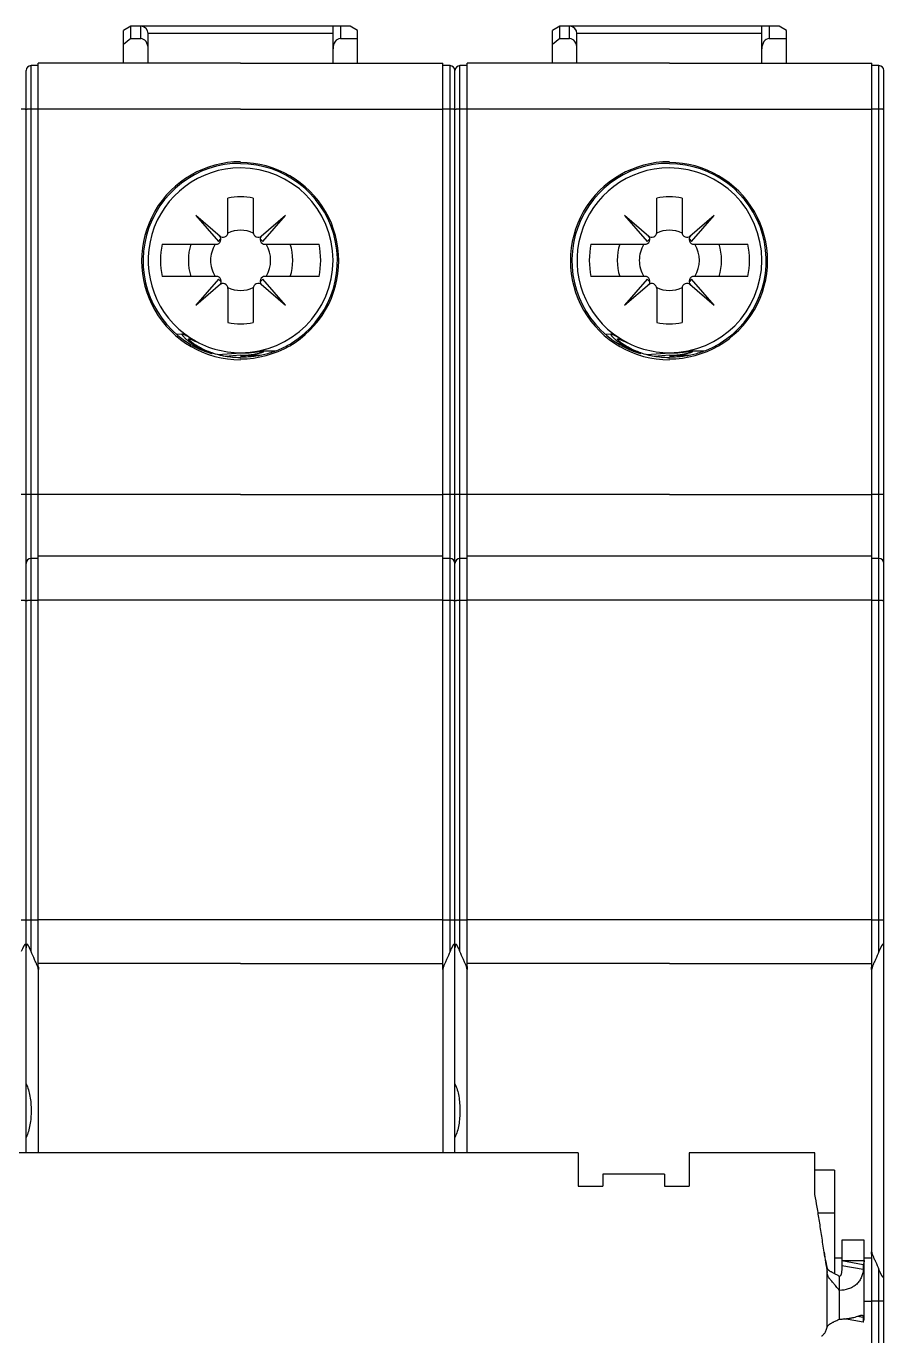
# Model space of a CAD drawing. Extents: x 117 to 202, y 48 to 187.
# Drawn here: x 152.3 to 187.1, y 134 to 187.1 of the extents above; entities that cross this region are included whole.
import ezdxf

# ---------------------------------------------------------------- set-up
doc = ezdxf.new("R2010")
doc.units = 0
doc.layers.get('0').update_dxf_attribs({"linetype": 'CONTINUOUS'})
for name, color, linetype in [('03_AXES', 7, 'CONTINUOUS'), ('08_DRAFTS', 7, 'CONTINUOUS'), ('09_ROUNDS', 7, 'CONTINUOUS'), ('10_CHAMFER', 7, 'CONTINUOUS')]:
    doc.layers.add(name, color=color, linetype=linetype)

msp = doc.modelspace()

# ---------------------------------------------------------------- linework, layer by layer
at = {"color": 9, "linetype": 'CONTINUOUS'}
for p, q in [((152.458, 149.585), (152.458, 185.53)), ((169.858, 149.585), (169.858, 185.53)), ((152.748, 183.762), (152.458, 183.762)), ((160.958, 183.769), (152.748, 183.769)), ((170.148, 183.762), (169.858, 183.762)), ((178.358, 183.769), (170.148, 183.769)), ((152.748, 163.826), (152.458, 163.826)), ((160.958, 163.837), (152.748, 163.837)), ((170.148, 163.826), (169.858, 163.826)), ((178.358, 163.837), (170.148, 163.837)), ((152.748, 150.861), (152.458, 150.861)), ((160.958, 150.865), (152.748, 150.865)), ((170.148, 150.861), (169.858, 150.861)), ((178.358, 150.865), (170.148, 150.865)), ((152.748, 149.012), (152.707, 149.012)), ((160.958, 149.104), (152.748, 149.104)), ((170.148, 149.012), (170.107, 149.012)), ((178.358, 149.104), (170.148, 149.104)), ((186.22, 136.681), (185.354, 136.836)), ((185.358, 137.047), (186.258, 137.047)), ((186.22, 134.738), (185.985, 134.78))]:
    msp.add_line(p, q, dxfattribs=at)
at = {"color": 7, "linetype": 'CONTINUOUS'}
for p, q in [((152.748, 185.53), (152.458, 185.53)), ((152.748, 148.869), (152.748, 185.63)), ((160.958, 185.63), (152.748, 185.63)), ((170.148, 185.53), (169.858, 185.53)), ((170.148, 148.869), (170.148, 185.63)), ((178.358, 185.63), (170.148, 185.63)), ((152.258, 144.216), (152.258, 185.33)), ((159.137, 179.45), (160.057, 178.39)), ((160.128, 178.592), (159.137, 179.45)), ((162.779, 179.45), (161.787, 178.59)), ((161.86, 178.39), (162.779, 179.45)), ((177.528, 178.592), (176.537, 179.45)), ((176.537, 179.45), (177.457, 178.39)), ((180.179, 179.45), (179.187, 178.59)), ((179.26, 178.39), (180.179, 179.45)), ((160.057, 178.39), (160.162, 178.495)), ((161.754, 178.496), (161.86, 178.39)), ((177.457, 178.39), (177.562, 178.495)), ((179.154, 178.496), (179.26, 178.39)), ((160.057, 176.869), (159.137, 175.809)), ((159.137, 175.809), (160.144, 176.681)), ((160.169, 176.757), (160.057, 176.869)), ((161.86, 176.869), (161.754, 176.763)), ((161.787, 176.669), (162.779, 175.809)), ((162.779, 175.809), (161.86, 176.869)), ((177.457, 176.869), (176.537, 175.809)), ((176.537, 175.809), (177.544, 176.681)), ((177.569, 176.757), (177.457, 176.869)), ((179.26, 176.869), (179.154, 176.763)), ((179.187, 176.669), (180.179, 175.809)), ((180.179, 175.809), (179.26, 176.869)), ((152.748, 168.126), (152.458, 168.126)), ((160.958, 168.13), (152.748, 168.13)), ((170.148, 168.126), (169.858, 168.126)), ((178.358, 168.13), (170.148, 168.13)), ((152.748, 165.53), (152.458, 165.53)), ((160.958, 165.63), (152.748, 165.63)), ((170.148, 165.53), (169.858, 165.53)), ((178.358, 165.63), (170.148, 165.63)), ((152.758, 141.41), (152.758, 148.855)), ((170.158, 141.41), (170.158, 148.855)), ((152.258, 141.41), (152.258, 142.043)), ((169.658, 141.41), (169.658, 142.043)), ((185.058, 140.709), (184.258, 140.709)), ((186.258, 137.866), (185.358, 137.866)), ((185.358, 137.866), (185.358, 137.047)), ((184.758, 136.557), (184.758, 136.778)), ((184.766, 136.748), (184.758, 136.778)), ((184.766, 136.513), (184.766, 136.748)), ((185.354, 137.03), (185.354, 136.836)), ((186.22, 136.875), (185.354, 137.03)), ((185.258, 135.835), (185.258, 136.402)), ((186.22, 134.544), (185.466, 134.679))]:
    msp.add_line(p, q, dxfattribs=at)
at = {"color": 3, "linetype": 'CONTINUOUS'}
for p, q in [((174.658, 141.41), (124.658, 141.41)), ((174.658, 141.41), (174.658, 140.064)), ((179.158, 141.41), (179.158, 140.064)), ((184.258, 141.41), (179.158, 141.41)), ((184.258, 139.722), (184.258, 141.41)), ((175.658, 140.545), (175.658, 140.064)), ((178.158, 140.545), (175.658, 140.545)), ((178.158, 140.545), (178.158, 140.064)), ((174.658, 140.064), (175.658, 140.064)), ((178.158, 140.064), (179.158, 140.064)), ((186.258, 134.716), (186.258, 137.866)), ((186.22, 136.875), (186.22, 136.681)), ((184.766, 136.513), (184.758, 136.557)), ((184.758, 134.342), (184.758, 136.557)), ((185.258, 134.669), (185.258, 135.835)), ((186.22, 134.738), (186.22, 134.544))]:
    msp.add_line(p, q, dxfattribs=at)
at = {"color": 7, "linetype": 'CONTINUOUS'}
for centre, radius, start, end in [((152.458, 185.33), 0.2, 90, 180), ((169.858, 185.33), 0.2, 90, 180), ((160.958, 177.629), 2.575, 78.463, 101.537), ((178.358, 177.629), 2.575, 78.463, 101.537), ((159.963, 178.479), 0.2, 270, 45.4387), ((161.953, 178.479), 0.2, 134.427, 270), ((177.363, 178.479), 0.2, 270, 45.4387), ((179.353, 178.479), 0.2, 134.427, 270), ((160.958, 177.629), 1.22, 327.8061, 32.1939), ((160.958, 177.629), 2.119, 342.1391, 17.8609), ((178.358, 177.629), 1.22, 327.8061, 32.1939), ((178.358, 177.629), 2.119, 342.1391, 17.8609), ((160.958, 177.629), 1.22, 180, 212.1939), ((178.358, 177.629), 1.22, 180, 212.1939), ((159.97, 176.779), 0.2, 313.0821, 90), ((161.953, 176.779), 0.2, 90, 225.573), ((177.37, 176.779), 0.2, 313.0821, 90), ((179.353, 176.779), 0.2, 90, 225.573), ((160.958, 177.629), 2.575, 258.463, 281.537), ((178.358, 177.629), 2.575, 258.463, 281.537), ((152.458, 165.33), 0.2, 90, 180), ((169.858, 165.33), 0.2, 90, 180)]:
    msp.add_arc(centre, radius, start, end, dxfattribs=at)
at = {"color": 3, "linetype": 'CONTINUOUS'}
for centre, radius, start, end in [((343.06, 160.437), 160.093, 188.27649, 188.57845), ((181.972, 135.41), 2.984, 339.0276, 339.451)]:
    msp.add_arc(centre, radius, start, end, dxfattribs=at)
at = {"color": 9, "linetype": 'CONTINUOUS'}
for points, knots in [([(152.458, 183.762), (152.445, 183.762), (152.42, 183.762), (152.383, 183.761), (152.349, 183.76), (152.319, 183.758), (152.294, 183.756), (152.277, 183.754), (152.267, 183.752), (152.263, 183.751), (152.26, 183.75), (152.258, 183.749), (152.258, 183.748)], [0, 0, 0, 0, 0.193508, 0.379601, 0.551197, 0.701742, 0.825533, 0.917965, 0.951374, 0.975923, 0.991706, 1, 1, 1, 1]), ([(169.858, 183.762), (169.845, 183.762), (169.82, 183.762), (169.783, 183.761), (169.749, 183.76), (169.719, 183.758), (169.694, 183.756), (169.677, 183.754), (169.667, 183.752), (169.663, 183.751), (169.66, 183.75), (169.658, 183.749), (169.658, 183.748)], [0, 0, 0, 0, 0.193508, 0.379601, 0.551197, 0.701742, 0.825533, 0.917965, 0.951374, 0.975923, 0.991706, 1, 1, 1, 1]), ([(152.458, 163.826), (152.433, 163.826), (152.396, 163.826), (152.349, 163.823), (152.319, 163.821), (152.294, 163.818), (152.277, 163.815), (152.267, 163.812), (152.263, 163.81), (152.259, 163.808), (152.258, 163.806), (152.258, 163.806)], [0, 0, 0, 0, 0.376554, 0.5469, 0.696515, 0.819831, 0.912433, 0.946291, 0.971675, 0.988951, 1, 1, 1, 1]), ([(169.858, 163.826), (169.833, 163.826), (169.796, 163.826), (169.749, 163.823), (169.719, 163.821), (169.694, 163.818), (169.677, 163.815), (169.667, 163.812), (169.663, 163.81), (169.659, 163.808), (169.658, 163.806), (169.658, 163.806)], [0, 0, 0, 0, 0.376554, 0.5469, 0.696515, 0.819831, 0.912433, 0.946291, 0.971675, 0.988951, 1, 1, 1, 1]), ([(152.458, 150.861), (152.445, 150.861), (152.42, 150.861), (152.383, 150.86), (152.349, 150.86), (152.323, 150.859), (152.304, 150.858), (152.293, 150.857), (152.282, 150.857), (152.274, 150.856), (152.268, 150.855), (152.263, 150.855), (152.26, 150.854), (152.258, 150.853), (152.258, 150.853)], [0, 0, 0, 0, 0.194556, 0.381633, 0.55408, 0.705271, 0.771054, 0.829428, 0.879846, 0.921827, 0.954988, 0.979049, 0.993887, 1, 1, 1, 1]), ([(169.858, 150.861), (169.845, 150.861), (169.82, 150.861), (169.783, 150.86), (169.749, 150.86), (169.723, 150.859), (169.704, 150.858), (169.693, 150.857), (169.682, 150.857), (169.674, 150.856), (169.668, 150.855), (169.663, 150.855), (169.66, 150.854), (169.658, 150.853), (169.658, 150.853)], [0, 0, 0, 0, 0.194556, 0.381633, 0.55408, 0.705271, 0.771054, 0.829428, 0.879846, 0.921827, 0.954988, 0.979049, 0.993887, 1, 1, 1, 1])]:
    msp.add_open_spline(points, degree=3, knots=knots, dxfattribs=at)
at = {"color": 7, "linetype": 'CONTINUOUS'}
for points, knots in [([(152.458, 168.126), (152.445, 168.126), (152.42, 168.126), (152.383, 168.126), (152.349, 168.125), (152.323, 168.124), (152.304, 168.124), (152.292, 168.123), (152.282, 168.122), (152.274, 168.122), (152.268, 168.121), (152.263, 168.121), (152.26, 168.12), (152.258, 168.119), (152.258, 168.119)], [0, 0, 0, 0, 0.194709, 0.381918, 0.55446, 0.705703, 0.771491, 0.829865, 0.880269, 0.922226, 0.955352, 0.979359, 0.994111, 1, 1, 1, 1]), ([(169.858, 168.126), (169.845, 168.126), (169.82, 168.126), (169.783, 168.126), (169.749, 168.125), (169.723, 168.124), (169.704, 168.124), (169.692, 168.123), (169.682, 168.122), (169.674, 168.122), (169.668, 168.121), (169.663, 168.121), (169.66, 168.12), (169.658, 168.119), (169.658, 168.119)], [0, 0, 0, 0, 0.194709, 0.381918, 0.55446, 0.705703, 0.771491, 0.829865, 0.880269, 0.922226, 0.955352, 0.979359, 0.994111, 1, 1, 1, 1]), ([(152.458, 149.585), (152.451, 149.604), (152.435, 149.642), (152.415, 149.689), (152.399, 149.726), (152.386, 149.754), (152.373, 149.781), (152.359, 149.807), (152.346, 149.828), (152.336, 149.843), (152.328, 149.854), (152.319, 149.863), (152.31, 149.871), (152.301, 149.874), (152.294, 149.875), (152.286, 149.872), (152.278, 149.863), (152.269, 149.843), (152.26, 149.8), (152.258, 149.761), (152.258, 149.735)], [0, 0, 0, 0, 0.125431, 0.250805, 0.313232, 0.37528, 0.436704, 0.497115, 0.555852, 0.584248, 0.611681, 0.63778, 0.662036, 0.68408, 0.694716, 0.705832, 0.732345, 0.765589, 0.841219, 1, 1, 1, 1]), ([(169.858, 149.585), (169.851, 149.604), (169.835, 149.642), (169.815, 149.689), (169.799, 149.726), (169.786, 149.754), (169.773, 149.781), (169.759, 149.807), (169.746, 149.828), (169.736, 149.843), (169.728, 149.854), (169.719, 149.863), (169.71, 149.871), (169.701, 149.874), (169.694, 149.875), (169.686, 149.872), (169.678, 149.863), (169.669, 149.843), (169.66, 149.8), (169.658, 149.761), (169.658, 149.735)], [0, 0, 0, 0, 0.125431, 0.250805, 0.313232, 0.37528, 0.436704, 0.497115, 0.555852, 0.584248, 0.611681, 0.63778, 0.662036, 0.68408, 0.694716, 0.705832, 0.732345, 0.765589, 0.841219, 1, 1, 1, 1]), ([(152.707, 149.012), (152.691, 149.049), (152.655, 149.13), (152.569, 149.319), (152.502, 149.474), (152.458, 149.585)], [0, 0, 0, 0, 0.192809, 0.427431, 1, 1, 1, 1]), ([(170.107, 149.012), (170.091, 149.049), (170.055, 149.13), (169.969, 149.319), (169.902, 149.474), (169.858, 149.585)], [0, 0, 0, 0, 0.192809, 0.427431, 1, 1, 1, 1]), ([(152.748, 148.869), (152.746, 148.881), (152.737, 148.93), (152.722, 148.978), (152.707, 149.012)], [0, 0, 0, 0, 0.255977, 1, 1, 1, 1]), ([(152.748, 148.982), (152.75, 148.972), (152.756, 148.93), (152.758, 148.887), (152.758, 148.855)], [0, 0, 0, 0, 0.243379, 1, 1, 1, 1]), ([(170.148, 148.869), (170.146, 148.881), (170.137, 148.93), (170.122, 148.978), (170.107, 149.012)], [0, 0, 0, 0, 0.255977, 1, 1, 1, 1]), ([(170.148, 148.982), (170.15, 148.972), (170.156, 148.93), (170.158, 148.887), (170.158, 148.855)], [0, 0, 0, 0, 0.243379, 1, 1, 1, 1]), ([(152.258, 144.216), (152.295, 144.139), (152.357, 143.973), (152.417, 143.706), (152.451, 143.422), (152.458, 143.228), (152.458, 143.13)], [0, 0, 0, 0, 0.23045, 0.476553, 0.734958, 1, 1, 1, 1]), ([(169.658, 144.216), (169.695, 144.139), (169.757, 143.973), (169.817, 143.706), (169.851, 143.422), (169.858, 143.228), (169.858, 143.13)], [0, 0, 0, 0, 0.23045, 0.476553, 0.734958, 1, 1, 1, 1]), ([(152.458, 143.13), (152.458, 143.031), (152.451, 142.837), (152.417, 142.553), (152.357, 142.286), (152.295, 142.12), (152.258, 142.043)], [0, 0, 0, 0, 0.265042, 0.523447, 0.76955, 1, 1, 1, 1]), ([(169.858, 143.13), (169.858, 143.031), (169.851, 142.837), (169.817, 142.553), (169.757, 142.286), (169.695, 142.12), (169.658, 142.043)], [0, 0, 0, 0, 0.265042, 0.523447, 0.76955, 1, 1, 1, 1]), ([(184.758, 136.778), (184.748, 136.829), (184.706, 137.033), (184.665, 137.238), (184.635, 137.392)], [0, 0, 0, 0, 0.246755, 1, 1, 1, 1]), ([(185.258, 136.402), (185.221, 136.423), (185.165, 136.454), (185.094, 136.491), (185.042, 136.519), (184.987, 136.547), (184.931, 136.578), (184.885, 136.604), (184.857, 136.623), (184.841, 136.636), (184.825, 136.649), (184.808, 136.667), (184.79, 136.692), (184.778, 136.713), (184.77, 136.73), (184.767, 136.741), (184.766, 136.746), (184.766, 136.748)], [0, 0, 0, 0, 0.207271, 0.316503, 0.387066, 0.495951, 0.614605, 0.699167, 0.756072, 0.77814, 0.798418, 0.856698, 0.897751, 0.944833, 0.977489, 0.989895, 1, 1, 1, 1]), ([(185.354, 136.836), (185.354, 136.8), (185.354, 136.746), (185.351, 136.672), (185.347, 136.615), (185.342, 136.567), (185.336, 136.528), (185.329, 136.498), (185.32, 136.469), (185.31, 136.445), (185.299, 136.427), (185.288, 136.414), (185.275, 136.405), (185.264, 136.402), (185.258, 136.402)], [0, 0, 0, 0, 0.23023, 0.349808, 0.472452, 0.598203, 0.66236, 0.727435, 0.793441, 0.860496, 0.894582, 0.929142, 0.964298, 1, 1, 1, 1]), ([(185.358, 137.047), (185.358, 137.046), (185.358, 137.04), (185.356, 137.034), (185.354, 137.03)], [0, 0, 0, 0, 0.24633, 1, 1, 1, 1])]:
    msp.add_open_spline(points, degree=3, knots=knots, dxfattribs=at)
at = {"color": 3, "linetype": 'CONTINUOUS'}
for points, knots in [([(184.635, 137.392), (184.603, 137.605), (184.542, 138.022), (184.45, 138.631), (184.358, 139.195), (184.292, 139.553), (184.258, 139.722)], [0, 0, 0, 0, 0.27318, 0.536868, 0.781943, 1, 1, 1, 1]), ([(186.22, 136.681), (186.22, 136.668), (186.219, 136.641), (186.213, 136.583), (186.199, 136.508), (186.174, 136.421), (186.129, 136.311), (186.052, 136.186), (185.93, 136.06), (185.784, 135.96), (185.563, 135.864), (185.38, 135.835), (185.258, 135.835)], [0, 0, 0, 0, 0.027386, 0.057855, 0.122297, 0.186787, 0.249894, 0.372686, 0.49427, 0.617352, 0.743059, 1, 1, 1, 1]), ([(186.258, 137.047), (186.258, 137.018), (186.252, 136.959), (186.232, 136.903), (186.22, 136.875)], [0, 0, 0, 0, 0.493049, 1, 1, 1, 1]), ([(185.258, 135.835), (185.226, 135.877), (185.173, 135.941), (185.107, 136.018), (185.062, 136.069), (185.02, 136.117), (184.971, 136.172), (184.91, 136.242), (184.862, 136.301), (184.83, 136.348), (184.813, 136.378), (184.799, 136.407), (184.786, 136.439), (184.776, 136.465), (184.769, 136.491), (184.767, 136.506), (184.766, 136.513)], [0, 0, 0, 0, 0.186892, 0.295845, 0.360703, 0.426157, 0.522404, 0.621236, 0.754177, 0.792452, 0.823252, 0.877032, 0.905863, 0.945464, 0.976367, 1, 1, 1, 1]), ([(184.766, 134.362), (184.769, 134.371), (184.777, 134.386), (184.791, 134.404), (184.805, 134.42), (184.822, 134.436), (184.842, 134.452), (184.867, 134.468), (184.898, 134.487), (184.934, 134.507), (184.974, 134.529), (185.013, 134.549), (185.06, 134.573), (185.14, 134.613), (185.21, 134.646), (185.258, 134.669)], [0, 0, 0, 0, 0.049909, 0.081475, 0.11925, 0.158366, 0.197417, 0.250891, 0.310445, 0.378567, 0.463419, 0.542017, 0.602254, 0.729511, 1, 1, 1, 1]), ([(185.258, 134.669), (185.31, 134.669), (185.412, 134.673), (185.561, 134.686), (185.703, 134.708), (185.832, 134.736), (185.947, 134.768), (186.032, 134.795), (186.09, 134.814), (186.126, 134.825), (186.157, 134.831), (186.176, 134.832), (186.184, 134.829)], [0, 0, 0, 0, 0.163654, 0.323624, 0.476286, 0.61803, 0.745248, 0.854129, 0.900358, 0.940327, 0.973482, 1, 1, 1, 1]), ([(186.184, 134.829), (186.19, 134.828), (186.201, 134.822), (186.21, 134.808), (186.215, 134.793), (186.219, 134.77), (186.22, 134.751), (186.22, 134.738)], [0, 0, 0, 0, 0.16107, 0.348929, 0.470719, 0.618293, 1, 1, 1, 1]), ([(186.22, 134.544), (186.232, 134.571), (186.252, 134.627), (186.258, 134.687), (186.258, 134.716)], [0, 0, 0, 0, 0.506951, 1, 1, 1, 1]), ([(184.53, 133.992), (184.54, 133.992), (184.561, 133.996), (184.59, 134.015), (184.618, 134.043), (184.647, 134.083), (184.675, 134.132), (184.703, 134.193), (184.731, 134.264), (184.749, 134.314), (184.758, 134.342)], [0, 0, 0, 0, 0.066735, 0.14258, 0.233851, 0.34416, 0.475366, 0.628259, 0.80313, 1, 1, 1, 1])]:
    msp.add_open_spline(points, degree=3, knots=knots, dxfattribs=at)
at = {"layer": '03_AXES', "color": 7, "linetype": 'CONTINUOUS'}
for p, q in [((165.408, 187.13), (160.958, 187.13)), ((164.708, 185.63), (164.708, 187.13)), ((165.708, 186.956), (165.408, 187.13)), ((182.808, 187.13), (178.358, 187.13)), ((182.108, 185.63), (182.108, 187.13)), ((183.108, 186.956), (182.808, 187.13)), ((165.008, 186.63), (165.708, 186.63)), ((165.708, 185.63), (165.708, 186.956)), ((182.408, 186.63), (183.108, 186.63)), ((183.108, 185.63), (183.108, 186.956)), ((160.958, 185.63), (169.168, 185.63)), ((169.168, 148.869), (169.168, 185.63)), ((169.458, 185.53), (169.168, 185.53)), ((178.358, 185.63), (186.568, 185.63)), ((186.568, 148.869), (186.568, 185.63)), ((186.858, 185.53), (186.568, 185.53)), ((152.258, 141.41), (152.258, 185.33)), ((169.658, 141.41), (169.658, 185.33)), ((187.058, 100.93), (187.058, 185.33)), ((160.443, 178.764), (160.443, 180.152)), ((161.473, 180.152), (161.473, 178.765)), ((177.843, 178.764), (177.843, 180.152)), ((178.873, 180.152), (178.873, 178.765)), ((157.774, 178.279), (159.963, 178.279)), ((161.953, 178.279), (164.144, 178.279)), ((175.174, 178.279), (177.363, 178.279)), ((179.353, 178.279), (181.544, 178.279)), ((159.97, 176.979), (157.774, 176.979)), ((164.144, 176.979), (161.953, 176.979)), ((177.37, 176.979), (175.174, 176.979)), ((181.544, 176.979), (179.353, 176.979)), ((160.443, 176.487), (160.443, 175.107)), ((161.473, 176.494), (161.473, 175.107)), ((177.843, 176.487), (177.843, 175.107)), ((178.873, 176.494), (178.873, 175.107)), ((160.958, 173.856), (160.053, 173.796)), ((160.958, 173.775), (160.334, 173.734)), ((160.958, 173.775), (161.755, 173.782)), ((162.342, 173.942), (161.886, 173.938)), ((178.358, 173.856), (177.453, 173.796)), ((178.358, 173.775), (177.734, 173.734)), ((178.358, 173.775), (179.155, 173.782)), ((179.742, 173.942), (179.286, 173.938)), ((160.958, 168.13), (169.168, 168.13)), ((169.458, 168.126), (169.168, 168.126)), ((178.358, 168.13), (186.568, 168.13)), ((186.858, 168.126), (186.568, 168.126)), ((169.168, 165.63), (160.958, 165.63)), ((169.458, 165.53), (169.168, 165.53)), ((186.568, 165.63), (178.358, 165.63)), ((186.858, 165.53), (186.568, 165.53)), ((169.158, 148.855), (169.158, 141.41)), ((186.558, 148.855), (186.558, 137.404)), ((157.448, 141.412), (157.448, 141.41)), ((157.648, 141.412), (157.648, 141.41)), ((158.548, 141.412), (158.548, 141.41)), ((158.748, 141.412), (158.748, 141.41)), ((160.548, 141.412), (160.548, 141.41)), ((160.748, 141.412), (160.748, 141.41)), ((161.348, 141.412), (161.348, 141.41)), ((161.548, 141.412), (161.548, 141.41)), ((186.568, 100.63), (186.568, 137.39))]:
    msp.add_line(p, q, dxfattribs=at)
at = {"layer": '03_AXES', "color": 9, "linetype": 'CONTINUOUS'}
for p, q in [((165.008, 187.13), (165.008, 186.63)), ((182.408, 187.13), (182.408, 186.63)), ((164.708, 186.83), (160.958, 186.83)), ((182.108, 186.83), (178.358, 186.83)), ((169.458, 149.585), (169.458, 185.53)), ((186.858, 149.585), (186.858, 185.53)), ((160.958, 183.769), (169.168, 183.769)), ((169.458, 183.762), (169.168, 183.762)), ((178.358, 183.769), (186.568, 183.769)), ((186.858, 183.762), (186.568, 183.762)), ((161.153, 173.717), (160.958, 173.715)), ((178.553, 173.717), (178.358, 173.715)), ((169.168, 163.837), (160.958, 163.837)), ((169.458, 163.826), (169.168, 163.826)), ((186.568, 163.837), (178.358, 163.837)), ((186.858, 163.826), (186.568, 163.826)), ((169.168, 150.865), (160.958, 150.865)), ((169.458, 150.861), (169.168, 150.861)), ((186.568, 150.865), (178.358, 150.865)), ((186.858, 150.861), (186.568, 150.861)), ((160.958, 149.104), (169.168, 149.104)), ((169.209, 149.012), (169.168, 149.012)), ((178.358, 149.104), (186.568, 149.104)), ((186.609, 149.012), (186.568, 149.012)), ((185.058, 137.155), (185.358, 137.155)), ((186.258, 137.155), (186.568, 137.155)), ((186.609, 137.247), (186.568, 137.247)), ((186.858, 100.73), (186.858, 136.675)), ((186.258, 135.394), (186.568, 135.394)), ((186.858, 135.398), (186.568, 135.398))]:
    msp.add_line(p, q, dxfattribs=at)
at = {"layer": '03_AXES', "color": 7, "linetype": 'CONTINUOUS'}
for centre, radius, start, end in [((169.458, 185.33), 0.2, 0, 90), ((186.858, 185.33), 0.2, 0, 90), ((160.958, 177.63), 3.75, 270, 90), ((178.358, 177.63), 3.75, 270, 90), ((160.243, 178.764), 0.2, 225.4387, 0), ((160.958, 177.629), 1.22, 65.0308, 114.9692), ((161.673, 178.765), 0.2, 180, 314.427), ((177.643, 178.764), 0.2, 225.4387, 0), ((178.358, 177.629), 1.22, 65.0308, 114.9692), ((179.073, 178.765), 0.2, 180, 314.427), ((160.958, 177.629), 3.25, 168.463, 191.537), ((160.958, 177.629), 2.119, 162.1391, 197.8609), ((160.958, 177.629), 1.22, 147.8061, 180), ((160.958, 177.629), 3.251, 348.4677, 11.5323), ((178.358, 177.629), 3.25, 168.463, 191.537), ((178.358, 177.629), 2.119, 162.1391, 197.8609), ((178.358, 177.629), 1.22, 147.8061, 180), ((178.358, 177.629), 3.251, 348.4677, 11.5323), ((160.243, 176.487), 0.2, 0, 133.0821), ((160.958, 177.629), 1.22, 245.0308, 294.9692), ((161.673, 176.494), 0.2, 45.573, 180), ((177.643, 176.487), 0.2, 0, 133.0821), ((178.358, 177.629), 1.22, 245.0308, 294.9692), ((179.073, 176.494), 0.2, 45.573, 180), ((169.458, 165.33), 0.2, 0, 90), ((186.858, 165.33), 0.2, 0, 90), ((157.708, 141.412), 0.26, 180, 180.3987), ((157.828, 141.412), 0.179, 180.0001, 180.5767), ((158.369, 141.412), 0.179, 359.4233, 359.9999), ((158.489, 141.412), 0.26, 359.6013, 360), ((160.748, 141.412), 0.2, 180, 180.5187), ((160.868, 141.412), 0.12, 180.0001, 180.8659), ((161.229, 141.412), 0.12, 359.1341, 359.9999), ((161.349, 141.412), 0.2, 359.4813, 360)]:
    msp.add_arc(centre, radius, start, end, dxfattribs=at)
for centre, major_axis, ratio, start_param, end_param in [((165.008, 186.205), (0, -0.424), 0.707107, 3.141593, 4.712389), ((182.408, 186.205), (0, -0.424), 0.707107, 3.141593, 4.712389), ((160.958, 177.611), (0, 4.018), 0.99999, 0, 3.141593), ((160.958, 177.614), (0, 3.984), 0.999992, -3.141593, 0), ((160.956, 177.614), (0.488, 3.901), 0.999992, -2.464465, 0.123964), ((178.358, 177.611), (0, 4.018), 0.99999, 0, 3.141593), ((178.358, 177.614), (0, 3.984), 0.999992, -3.141593, 0), ((178.356, 177.614), (0.488, 3.901), 0.999992, -2.464465, 0.123964)]:
    msp.add_ellipse(centre, major_axis=major_axis, ratio=ratio, start_param=start_param, end_param=end_param, dxfattribs=at)
at = {"layer": '03_AXES', "color": 9, "linetype": 'CONTINUOUS'}
for points, knots in [([(152.258, 183.748), (152.258, 183.749), (152.257, 183.75), (152.254, 183.751), (152.249, 183.752), (152.239, 183.754), (152.222, 183.756), (152.198, 183.758), (152.168, 183.76), (152.134, 183.761), (152.097, 183.762), (152.071, 183.762), (152.058, 183.762)], [0, 0, 0, 0, 0.008294, 0.024077, 0.048626, 0.082035, 0.174467, 0.298258, 0.448803, 0.620399, 0.806492, 1, 1, 1, 1]), ([(169.658, 183.748), (169.658, 183.749), (169.657, 183.75), (169.654, 183.751), (169.649, 183.752), (169.639, 183.754), (169.622, 183.756), (169.598, 183.758), (169.568, 183.76), (169.534, 183.761), (169.497, 183.762), (169.471, 183.762), (169.458, 183.762)], [0, 0, 0, 0, 0.008294, 0.024077, 0.048626, 0.082035, 0.174467, 0.298258, 0.448803, 0.620399, 0.806492, 1, 1, 1, 1]), ([(187.058, 183.748), (187.058, 183.749), (187.057, 183.75), (187.054, 183.751), (187.049, 183.752), (187.039, 183.754), (187.022, 183.756), (186.998, 183.758), (186.968, 183.76), (186.934, 183.761), (186.897, 183.762), (186.871, 183.762), (186.858, 183.762)], [0, 0, 0, 0, 0.008294, 0.024077, 0.048626, 0.082035, 0.174467, 0.298258, 0.448803, 0.620399, 0.806492, 1, 1, 1, 1]), ([(152.258, 163.806), (152.258, 163.806), (152.257, 163.808), (152.254, 163.81), (152.249, 163.812), (152.239, 163.815), (152.223, 163.818), (152.198, 163.821), (152.168, 163.823), (152.121, 163.826), (152.084, 163.826), (152.058, 163.826)], [0, 0, 0, 0, 0.011049, 0.028325, 0.053709, 0.087567, 0.180169, 0.303485, 0.4531, 0.623446, 1, 1, 1, 1]), ([(169.658, 163.806), (169.658, 163.806), (169.657, 163.808), (169.654, 163.81), (169.649, 163.812), (169.639, 163.815), (169.623, 163.818), (169.598, 163.821), (169.568, 163.823), (169.521, 163.826), (169.484, 163.826), (169.458, 163.826)], [0, 0, 0, 0, 0.011049, 0.028325, 0.053709, 0.087567, 0.180169, 0.303485, 0.4531, 0.623446, 1, 1, 1, 1]), ([(187.058, 163.806), (187.058, 163.806), (187.057, 163.808), (187.054, 163.81), (187.049, 163.812), (187.039, 163.815), (187.023, 163.818), (186.998, 163.821), (186.968, 163.823), (186.921, 163.826), (186.884, 163.826), (186.858, 163.826)], [0, 0, 0, 0, 0.011049, 0.028325, 0.053709, 0.087567, 0.180169, 0.303485, 0.4531, 0.623446, 1, 1, 1, 1]), ([(152.258, 150.853), (152.258, 150.853), (152.257, 150.854), (152.254, 150.855), (152.249, 150.855), (152.242, 150.856), (152.234, 150.857), (152.224, 150.857), (152.212, 150.858), (152.194, 150.859), (152.168, 150.86), (152.134, 150.86), (152.097, 150.861), (152.071, 150.861), (152.058, 150.861)], [0, 0, 0, 0, 0.006113, 0.020951, 0.045012, 0.078173, 0.120154, 0.170572, 0.228946, 0.294729, 0.44592, 0.618367, 0.805444, 1, 1, 1, 1]), ([(169.658, 150.853), (169.658, 150.853), (169.657, 150.854), (169.654, 150.855), (169.649, 150.855), (169.642, 150.856), (169.634, 150.857), (169.624, 150.857), (169.612, 150.858), (169.594, 150.859), (169.568, 150.86), (169.534, 150.86), (169.497, 150.861), (169.471, 150.861), (169.458, 150.861)], [0, 0, 0, 0, 0.006113, 0.020951, 0.045012, 0.078173, 0.120154, 0.170572, 0.228946, 0.294729, 0.44592, 0.618367, 0.805444, 1, 1, 1, 1]), ([(187.058, 150.853), (187.058, 150.853), (187.057, 150.854), (187.054, 150.855), (187.049, 150.855), (187.042, 150.856), (187.034, 150.857), (187.024, 150.857), (187.012, 150.858), (186.994, 150.859), (186.968, 150.86), (186.934, 150.86), (186.897, 150.861), (186.871, 150.861), (186.858, 150.861)], [0, 0, 0, 0, 0.006113, 0.020951, 0.045012, 0.078173, 0.120154, 0.170572, 0.228946, 0.294729, 0.44592, 0.618367, 0.805444, 1, 1, 1, 1]), ([(187.058, 135.406), (187.058, 135.406), (187.057, 135.405), (187.054, 135.404), (187.049, 135.404), (187.042, 135.403), (187.034, 135.402), (187.024, 135.402), (187.012, 135.401), (186.994, 135.4), (186.968, 135.399), (186.934, 135.399), (186.897, 135.398), (186.871, 135.398), (186.858, 135.398)], [0, 0, 0, 0, 0.006112, 0.020951, 0.045012, 0.078174, 0.120154, 0.170571, 0.228948, 0.294727, 0.44592, 0.618366, 0.805443, 1, 1, 1, 1])]:
    msp.add_open_spline(points, degree=3, knots=knots, dxfattribs=at)
at = {"layer": '03_AXES', "color": 7, "linetype": 'CONTINUOUS'}
for points, knots in [([(161.886, 173.938), (161.878, 173.938), (161.861, 173.936), (161.832, 173.933), (161.795, 173.928), (161.733, 173.919), (161.644, 173.906), (161.524, 173.891), (161.392, 173.877), (161.202, 173.861), (161.057, 173.856), (160.958, 173.856)], [0, 0, 0, 0, 0.023304, 0.05548, 0.095738, 0.143181, 0.255996, 0.387171, 0.531126, 0.683471, 1, 1, 1, 1]), ([(160.958, 173.775), (161.019, 173.775), (161.14, 173.778), (161.318, 173.793), (161.46, 173.812), (161.568, 173.832), (161.641, 173.847), (161.709, 173.863), (161.76, 173.877), (161.797, 173.888), (161.82, 173.896), (161.842, 173.903), (161.86, 173.91), (161.875, 173.916), (161.887, 173.922), (161.894, 173.926), (161.899, 173.929), (161.901, 173.931), (161.903, 173.933), (161.902, 173.935), (161.9, 173.936), (161.898, 173.937), (161.893, 173.938), (161.889, 173.938), (161.886, 173.938)], [0, 0, 0, 0, 0.186183, 0.368913, 0.543145, 0.625037, 0.702028, 0.772811, 0.835875, 0.863994, 0.889549, 0.912325, 0.932118, 0.948739, 0.962035, 0.971902, 0.975546, 0.978354, 0.981777, 0.98313, 0.984932, 0.987454, 0.990789, 1, 1, 1, 1]), ([(161.079, 173.715), (161.162, 173.716), (161.328, 173.723), (161.66, 173.759), (162.076, 173.845), (162.562, 174.016), (162.871, 174.176), (163.02, 174.268)], [0, 0, 0, 0, 0.121776, 0.244126, 0.491017, 0.74288, 1, 1, 1, 1]), ([(179.286, 173.938), (179.278, 173.938), (179.261, 173.936), (179.232, 173.933), (179.195, 173.928), (179.133, 173.919), (179.044, 173.906), (178.924, 173.891), (178.792, 173.877), (178.602, 173.861), (178.457, 173.856), (178.358, 173.856)], [0, 0, 0, 0, 0.023304, 0.05548, 0.095738, 0.143181, 0.255996, 0.387171, 0.531126, 0.683471, 1, 1, 1, 1]), ([(178.358, 173.775), (178.419, 173.775), (178.54, 173.778), (178.718, 173.793), (178.86, 173.812), (178.968, 173.832), (179.041, 173.847), (179.109, 173.863), (179.16, 173.877), (179.197, 173.888), (179.22, 173.896), (179.242, 173.903), (179.26, 173.91), (179.275, 173.916), (179.287, 173.922), (179.294, 173.926), (179.299, 173.929), (179.301, 173.931), (179.303, 173.933), (179.302, 173.935), (179.3, 173.936), (179.298, 173.937), (179.293, 173.938), (179.289, 173.938), (179.286, 173.938)], [0, 0, 0, 0, 0.186183, 0.368913, 0.543145, 0.625037, 0.702028, 0.772811, 0.835875, 0.863994, 0.889549, 0.912325, 0.932118, 0.948739, 0.962035, 0.971902, 0.975546, 0.978354, 0.981777, 0.98313, 0.984932, 0.987454, 0.990789, 1, 1, 1, 1]), ([(178.479, 173.715), (178.562, 173.716), (178.728, 173.723), (179.06, 173.759), (179.476, 173.845), (179.962, 174.016), (180.271, 174.176), (180.42, 174.268)], [0, 0, 0, 0, 0.121776, 0.244126, 0.491017, 0.74288, 1, 1, 1, 1]), ([(160.958, 173.715), (160.979, 173.715), (161.019, 173.715), (161.059, 173.715), (161.079, 173.715)], [0, 0, 0, 0, 0.516289, 1, 1, 1, 1]), ([(178.358, 173.715), (178.379, 173.715), (178.419, 173.715), (178.459, 173.715), (178.479, 173.715)], [0, 0, 0, 0, 0.516289, 1, 1, 1, 1]), ([(152.258, 168.119), (152.258, 168.119), (152.256, 168.12), (152.254, 168.121), (152.249, 168.121), (152.242, 168.122), (152.234, 168.122), (152.224, 168.123), (152.212, 168.124), (152.194, 168.124), (152.168, 168.125), (152.134, 168.126), (152.097, 168.126), (152.071, 168.126), (152.058, 168.126)], [0, 0, 0, 0, 0.005889, 0.020641, 0.044648, 0.077774, 0.119731, 0.170135, 0.228509, 0.294297, 0.44554, 0.618082, 0.805291, 1, 1, 1, 1]), ([(169.658, 168.119), (169.658, 168.119), (169.656, 168.12), (169.654, 168.121), (169.649, 168.121), (169.642, 168.122), (169.634, 168.122), (169.624, 168.123), (169.612, 168.124), (169.594, 168.124), (169.568, 168.125), (169.534, 168.126), (169.497, 168.126), (169.471, 168.126), (169.458, 168.126)], [0, 0, 0, 0, 0.005889, 0.020641, 0.044648, 0.077774, 0.119731, 0.170135, 0.228509, 0.294297, 0.44554, 0.618082, 0.805291, 1, 1, 1, 1]), ([(187.058, 168.119), (187.058, 168.119), (187.056, 168.12), (187.054, 168.121), (187.049, 168.121), (187.042, 168.122), (187.034, 168.122), (187.024, 168.123), (187.012, 168.124), (186.994, 168.124), (186.968, 168.125), (186.934, 168.126), (186.897, 168.126), (186.871, 168.126), (186.858, 168.126)], [0, 0, 0, 0, 0.005889, 0.020641, 0.044648, 0.077774, 0.119731, 0.170135, 0.228509, 0.294297, 0.44554, 0.618082, 0.805291, 1, 1, 1, 1]), ([(152.258, 149.735), (152.258, 149.761), (152.257, 149.8), (152.248, 149.843), (152.239, 149.863), (152.231, 149.872), (152.223, 149.875), (152.216, 149.874), (152.207, 149.871), (152.198, 149.863), (152.189, 149.854), (152.181, 149.843), (152.17, 149.828), (152.158, 149.807), (152.144, 149.781), (152.131, 149.754), (152.118, 149.726), (152.101, 149.689), (152.081, 149.642), (152.066, 149.604), (152.058, 149.585)], [0, 0, 0, 0, 0.158787, 0.234419, 0.267664, 0.294174, 0.305289, 0.315921, 0.337967, 0.362224, 0.388323, 0.415756, 0.444153, 0.502889, 0.5633, 0.624723, 0.68677, 0.749197, 0.87457, 1, 1, 1, 1]), ([(169.658, 149.735), (169.658, 149.761), (169.657, 149.8), (169.648, 149.843), (169.639, 149.863), (169.631, 149.872), (169.623, 149.875), (169.616, 149.874), (169.607, 149.871), (169.598, 149.863), (169.589, 149.854), (169.581, 149.843), (169.57, 149.828), (169.558, 149.807), (169.544, 149.781), (169.531, 149.754), (169.518, 149.726), (169.501, 149.689), (169.481, 149.642), (169.466, 149.604), (169.458, 149.585)], [0, 0, 0, 0, 0.158787, 0.234419, 0.267664, 0.294174, 0.305289, 0.315921, 0.337967, 0.362224, 0.388323, 0.415756, 0.444153, 0.502889, 0.5633, 0.624723, 0.68677, 0.749197, 0.87457, 1, 1, 1, 1]), ([(187.058, 149.735), (187.058, 149.761), (187.057, 149.8), (187.048, 149.843), (187.039, 149.863), (187.031, 149.872), (187.023, 149.875), (187.016, 149.874), (187.007, 149.871), (186.998, 149.863), (186.989, 149.854), (186.981, 149.843), (186.97, 149.828), (186.958, 149.807), (186.944, 149.781), (186.931, 149.754), (186.918, 149.726), (186.901, 149.689), (186.881, 149.642), (186.866, 149.604), (186.858, 149.585)], [0, 0, 0, 0, 0.158787, 0.234419, 0.267664, 0.294174, 0.305289, 0.315921, 0.337967, 0.362224, 0.388323, 0.415756, 0.444153, 0.502889, 0.5633, 0.624723, 0.68677, 0.749197, 0.87457, 1, 1, 1, 1]), ([(169.458, 149.585), (169.415, 149.474), (169.348, 149.319), (169.262, 149.13), (169.225, 149.049), (169.209, 149.012)], [0, 0, 0, 0, 0.572569, 0.807191, 1, 1, 1, 1]), ([(186.858, 149.585), (186.815, 149.474), (186.748, 149.319), (186.662, 149.13), (186.625, 149.049), (186.609, 149.012)], [0, 0, 0, 0, 0.572569, 0.807191, 1, 1, 1, 1]), ([(169.158, 148.855), (169.158, 148.866), (169.159, 148.908), (169.163, 148.951), (169.168, 148.982)], [0, 0, 0, 0, 0.257159, 1, 1, 1, 1]), ([(169.209, 149.012), (169.204, 149.001), (169.186, 148.954), (169.174, 148.906), (169.168, 148.869)], [0, 0, 0, 0, 0.245337, 1, 1, 1, 1]), ([(186.558, 148.855), (186.558, 148.866), (186.559, 148.908), (186.563, 148.951), (186.568, 148.982)], [0, 0, 0, 0, 0.257159, 1, 1, 1, 1]), ([(186.609, 149.012), (186.604, 149.001), (186.586, 148.954), (186.574, 148.906), (186.568, 148.869)], [0, 0, 0, 0, 0.245337, 1, 1, 1, 1]), ([(186.568, 137.277), (186.567, 137.287), (186.561, 137.329), (186.558, 137.372), (186.558, 137.404)], [0, 0, 0, 0, 0.243379, 1, 1, 1, 1]), ([(186.568, 137.39), (186.57, 137.378), (186.58, 137.329), (186.595, 137.281), (186.609, 137.247)], [0, 0, 0, 0, 0.255977, 1, 1, 1, 1]), ([(186.609, 137.247), (186.625, 137.21), (186.662, 137.129), (186.748, 136.94), (186.815, 136.785), (186.858, 136.675)], [0, 0, 0, 0, 0.192809, 0.427431, 1, 1, 1, 1]), ([(186.858, 136.675), (186.866, 136.655), (186.881, 136.617), (186.901, 136.57), (186.918, 136.533), (186.931, 136.505), (186.944, 136.478), (186.958, 136.452), (186.97, 136.432), (186.981, 136.416), (186.989, 136.405), (186.998, 136.396), (187.007, 136.389), (187.016, 136.385), (187.023, 136.384), (187.031, 136.387), (187.039, 136.396), (187.048, 136.416), (187.057, 136.459), (187.058, 136.498), (187.058, 136.524)], [0, 0, 0, 0, 0.125429, 0.250801, 0.313227, 0.375275, 0.436697, 0.497107, 0.555844, 0.58424, 0.611673, 0.637773, 0.662031, 0.68408, 0.694713, 0.70583, 0.73234, 0.765588, 0.841216, 1, 1, 1, 1])]:
    msp.add_open_spline(points, degree=3, knots=knots, dxfattribs=at)
at = {"layer": '08_DRAFTS', "color": 7, "linetype": 'CONTINUOUS'}
for p, q in [((158.344, 174.643), (158.591, 174.638)), ((175.744, 174.643), (175.991, 174.638))]:
    msp.add_line(p, q, dxfattribs=at)
for centre in [(160.958, 177.63), (178.358, 177.63)]:
    msp.add_arc(centre, 3.75, 90, 237.5111, dxfattribs=at)
for points, knots in [([(158.591, 174.638), (158.589, 174.638), (158.585, 174.638), (158.581, 174.636), (158.578, 174.633), (158.577, 174.629), (158.577, 174.623), (158.58, 174.616), (158.583, 174.609), (158.591, 174.596), (158.604, 174.577), (158.626, 174.551), (158.654, 174.521), (158.688, 174.487), (158.729, 174.449), (158.795, 174.392), (158.894, 174.315), (159.031, 174.22), (159.132, 174.159), (159.187, 174.128)], [0, 0, 0, 0, 0.007018, 0.012553, 0.017389, 0.022644, 0.029231, 0.037639, 0.048102, 0.06074, 0.092744, 0.133867, 0.184095, 0.243299, 0.311264, 0.3877, 0.564453, 0.769976, 1, 1, 1, 1]), ([(158.944, 174.466), (158.9, 174.49), (158.837, 174.523), (158.759, 174.565), (158.711, 174.59), (158.671, 174.61), (158.638, 174.625), (158.612, 174.635), (158.597, 174.638), (158.591, 174.638)], [0, 0, 0, 0, 0.379747, 0.538845, 0.676267, 0.791342, 0.883621, 0.952977, 1, 1, 1, 1]), ([(175.991, 174.638), (175.989, 174.638), (175.985, 174.638), (175.981, 174.636), (175.978, 174.633), (175.977, 174.629), (175.977, 174.623), (175.98, 174.616), (175.983, 174.609), (175.991, 174.596), (176.004, 174.577), (176.026, 174.551), (176.054, 174.521), (176.088, 174.487), (176.129, 174.449), (176.195, 174.392), (176.294, 174.315), (176.431, 174.22), (176.532, 174.159), (176.587, 174.128)], [0, 0, 0, 0, 0.007018, 0.012553, 0.017389, 0.022644, 0.029231, 0.037639, 0.048102, 0.06074, 0.092744, 0.133867, 0.184095, 0.243299, 0.311264, 0.3877, 0.564453, 0.769976, 1, 1, 1, 1]), ([(176.344, 174.466), (176.3, 174.49), (176.237, 174.523), (176.159, 174.565), (176.111, 174.59), (176.071, 174.61), (176.038, 174.625), (176.012, 174.635), (175.997, 174.638), (175.991, 174.638)], [0, 0, 0, 0, 0.379747, 0.538845, 0.676267, 0.791342, 0.883621, 0.952977, 1, 1, 1, 1])]:
    msp.add_open_spline(points, degree=3, knots=knots, dxfattribs=at)
at = {"layer": '09_ROUNDS', "color": 7, "linetype": 'CONTINUOUS'}
for p, q in [((160.958, 187.13), (156.508, 187.13)), ((178.358, 187.13), (173.908, 187.13)), ((156.508, 186.63), (156.908, 186.63)), ((157.208, 185.63), (157.208, 186.83)), ((173.908, 186.63), (174.308, 186.63)), ((174.608, 185.63), (174.608, 186.83)), ((158.933, 174.343), (158.932, 174.344)), ((158.937, 174.339), (158.933, 174.343)), ((158.943, 174.334), (158.937, 174.339)), ((158.951, 174.326), (158.943, 174.334)), ((158.961, 174.317), (158.951, 174.326)), ((158.974, 174.306), (158.961, 174.317)), ((158.989, 174.294), (158.974, 174.306)), ((159.007, 174.28), (158.989, 174.294)), ((176.333, 174.343), (176.332, 174.344)), ((176.337, 174.339), (176.333, 174.343)), ((176.343, 174.334), (176.337, 174.339)), ((176.351, 174.326), (176.343, 174.334)), ((176.361, 174.317), (176.351, 174.326)), ((176.374, 174.306), (176.361, 174.317)), ((176.389, 174.294), (176.374, 174.306)), ((176.407, 174.28), (176.389, 174.294)), ((159.027, 174.265), (159.007, 174.28)), ((159.049, 174.248), (159.027, 174.265)), ((159.074, 174.231), (159.049, 174.248)), ((159.102, 174.212), (159.074, 174.231)), ((159.133, 174.192), (159.102, 174.212)), ((159.166, 174.17), (159.133, 174.192)), ((159.202, 174.148), (159.166, 174.17)), ((159.241, 174.125), (159.202, 174.148)), ((159.283, 174.101), (159.241, 174.125)), ((159.328, 174.077), (159.283, 174.101)), ((159.375, 174.052), (159.328, 174.077)), ((159.426, 174.027), (159.375, 174.052)), ((159.48, 174.001), (159.426, 174.027)), ((159.536, 173.976), (159.48, 174.001)), ((159.595, 173.95), (159.536, 173.976)), ((159.658, 173.925), (159.595, 173.95)), ((159.723, 173.9), (159.658, 173.925)), ((159.792, 173.875), (159.723, 173.9)), ((159.863, 173.851), (159.792, 173.875)), ((159.938, 173.828), (159.863, 173.851)), ((160.016, 173.805), (159.938, 173.828)), ((160.098, 173.784), (160.016, 173.805)), ((160.182, 173.764), (160.098, 173.784)), ((160.27, 173.746), (160.182, 173.764)), ((160.958, 173.88), (160.958, 173.856)), ((176.427, 174.265), (176.407, 174.28)), ((176.449, 174.248), (176.427, 174.265)), ((176.474, 174.231), (176.449, 174.248)), ((176.502, 174.212), (176.474, 174.231)), ((176.533, 174.192), (176.502, 174.212)), ((176.566, 174.17), (176.533, 174.192)), ((176.602, 174.148), (176.566, 174.17)), ((176.641, 174.125), (176.602, 174.148)), ((176.683, 174.101), (176.641, 174.125)), ((176.728, 174.077), (176.683, 174.101)), ((176.775, 174.052), (176.728, 174.077)), ((176.826, 174.027), (176.775, 174.052)), ((176.88, 174.001), (176.826, 174.027)), ((176.936, 173.976), (176.88, 174.001)), ((176.995, 173.95), (176.936, 173.976)), ((177.058, 173.925), (176.995, 173.95)), ((177.123, 173.9), (177.058, 173.925)), ((177.192, 173.875), (177.123, 173.9)), ((177.263, 173.851), (177.192, 173.875)), ((177.338, 173.828), (177.263, 173.851)), ((177.416, 173.805), (177.338, 173.828)), ((177.498, 173.784), (177.416, 173.805)), ((177.582, 173.764), (177.498, 173.784)), ((177.67, 173.746), (177.582, 173.764)), ((178.358, 173.88), (178.358, 173.856)), ((160.361, 173.729), (160.27, 173.746)), ((160.456, 173.714), (160.361, 173.729)), ((160.554, 173.701), (160.456, 173.714)), ((160.656, 173.691), (160.554, 173.701)), ((160.761, 173.683), (160.656, 173.691)), ((160.869, 173.678), (160.761, 173.683)), ((160.958, 173.676), (160.869, 173.678)), ((177.761, 173.729), (177.67, 173.746)), ((177.856, 173.714), (177.761, 173.729)), ((177.954, 173.701), (177.856, 173.714)), ((178.056, 173.691), (177.954, 173.701)), ((178.161, 173.683), (178.056, 173.691)), ((178.269, 173.678), (178.161, 173.683)), ((178.358, 173.676), (178.269, 173.678)), ((185.058, 140.709), (185.058, 136.51))]:
    msp.add_line(p, q, dxfattribs=at)
at = {"layer": '09_ROUNDS', "color": 9, "linetype": 'CONTINUOUS'}
for p, q in [((156.908, 186.63), (156.908, 187.13)), ((174.308, 186.63), (174.308, 187.13)), ((160.958, 186.83), (157.208, 186.83)), ((178.358, 186.83), (174.608, 186.83)), ((160.958, 181.562), (160.61, 181.556)), ((178.358, 181.562), (178.01, 181.556)), ((159.669, 173.9), (159.599, 173.902)), ((177.069, 173.9), (176.999, 173.902)), ((185.058, 138.965), (184.395, 138.965))]:
    msp.add_line(p, q, dxfattribs=at)
at = {"layer": '09_ROUNDS', "color": 7, "linetype": 'CONTINUOUS'}
for centre, radius, start, end in [((156.908, 186.83), 0.3, 0, 90), ((174.308, 186.83), 0.3, 0, 90), ((160.958, 177.63), 3.75, 237.5102, 270), ((178.358, 177.63), 3.75, 237.5102, 270)]:
    msp.add_arc(centre, radius, start, end, dxfattribs=at)
at = {"layer": '09_ROUNDS', "color": 9, "linetype": 'CONTINUOUS'}
for centre, radius, start, end in [((160.92, 177.128), 3.444, 249.3804, 251.0608), ((178.32, 177.128), 3.444, 249.3804, 251.0608), ((160.982, 177.385), 3.709, 269.0823, 269.6268), ((178.382, 177.385), 3.709, 269.0823, 269.6268)]:
    msp.add_arc(centre, radius, start, end, dxfattribs=at)
at = {"layer": '09_ROUNDS', "color": 7, "linetype": 'CONTINUOUS'}
for centre, major_axis, ratio, start_param, end_param in [((156.908, 186.205), (0, 0.424), 0.707107, -1.570796, 0), ((174.308, 186.205), (0, 0.424), 0.707107, -1.570796, 0), ((160.963, 177.612), (-0.962, 3.843), 0.999989, -0.244062, 2.364686), ((178.363, 177.612), (-0.962, 3.843), 0.999989, -0.244062, 2.364686), ((160.951, 177.269), (0.075, 3.606), 0.995002, 2.648644, 2.797291), ((178.351, 177.269), (0.075, 3.606), 0.995002, 2.648644, 2.797291)]:
    msp.add_ellipse(centre, major_axis=major_axis, ratio=ratio, start_param=start_param, end_param=end_param, dxfattribs=at)
at = {"layer": '09_ROUNDS', "color": 9, "linetype": 'CONTINUOUS'}
for points, knots in [([(158.928, 174.34), (158.919, 174.348), (158.904, 174.361), (158.884, 174.381), (158.868, 174.398), (158.857, 174.413), (158.851, 174.423), (158.849, 174.43), (158.849, 174.434), (158.849, 174.438), (158.852, 174.44), (158.855, 174.442), (158.858, 174.442), (158.859, 174.442)], [0, 0, 0, 0, 0.240137, 0.443452, 0.609638, 0.738929, 0.832598, 0.867287, 0.895287, 0.918903, 0.941795, 0.967912, 1, 1, 1, 1]), ([(158.859, 174.442), (158.862, 174.443), (158.869, 174.443), (158.884, 174.44), (158.91, 174.433), (158.947, 174.419), (158.993, 174.4), (159.047, 174.377), (159.136, 174.339), (159.208, 174.308), (159.258, 174.287)], [0, 0, 0, 0, 0.019291, 0.044247, 0.111994, 0.203838, 0.319396, 0.457904, 0.61834, 1, 1, 1, 1]), ([(159.708, 173.905), (159.619, 173.938), (159.455, 174.008), (159.236, 174.123), (159.082, 174.221), (158.985, 174.292), (158.945, 174.325), (158.928, 174.34)], [0, 0, 0, 0, 0.316073, 0.596162, 0.827895, 0.921998, 1, 1, 1, 1]), ([(176.328, 174.34), (176.319, 174.348), (176.304, 174.361), (176.284, 174.381), (176.268, 174.398), (176.257, 174.413), (176.251, 174.423), (176.249, 174.43), (176.249, 174.434), (176.249, 174.438), (176.252, 174.44), (176.255, 174.442), (176.258, 174.442), (176.259, 174.442)], [0, 0, 0, 0, 0.240137, 0.443452, 0.609638, 0.738929, 0.832598, 0.867287, 0.895287, 0.918903, 0.941795, 0.967912, 1, 1, 1, 1]), ([(176.259, 174.442), (176.262, 174.443), (176.269, 174.443), (176.284, 174.44), (176.31, 174.433), (176.347, 174.419), (176.393, 174.4), (176.447, 174.377), (176.536, 174.339), (176.608, 174.308), (176.658, 174.287)], [0, 0, 0, 0, 0.019291, 0.044247, 0.111994, 0.203838, 0.319396, 0.457904, 0.61834, 1, 1, 1, 1]), ([(177.108, 173.905), (177.019, 173.938), (176.855, 174.008), (176.636, 174.123), (176.482, 174.221), (176.385, 174.292), (176.345, 174.325), (176.328, 174.34)], [0, 0, 0, 0, 0.316073, 0.596162, 0.827895, 0.921998, 1, 1, 1, 1]), ([(160.923, 173.676), (160.728, 173.679), (160.348, 173.715), (159.978, 173.81), (159.803, 173.87)], [0, 0, 0, 0, 0.512394, 1, 1, 1, 1]), ([(178.323, 173.676), (178.128, 173.679), (177.748, 173.715), (177.378, 173.81), (177.203, 173.87)], [0, 0, 0, 0, 0.512394, 1, 1, 1, 1])]:
    msp.add_open_spline(points, degree=3, knots=knots, dxfattribs=at)
at = {"layer": '09_ROUNDS', "color": 7, "linetype": 'CONTINUOUS'}
for points, knots in [([(159.796, 173.847), (159.794, 173.847), (159.79, 173.848), (159.78, 173.85), (159.764, 173.853), (159.743, 173.859), (159.719, 173.865), (159.694, 173.873), (159.659, 173.883), (159.615, 173.897), (159.561, 173.915), (159.506, 173.935), (159.45, 173.956), (159.376, 173.986), (159.282, 174.026), (159.172, 174.078), (159.062, 174.135), (158.99, 174.176), (158.954, 174.197)], [0, 0, 0, 0, 0.005459, 0.01329, 0.033888, 0.058556, 0.085589, 0.114111, 0.143645, 0.204717, 0.267557, 0.331579, 0.39647, 0.462038, 0.594738, 0.729008, 0.864312, 1, 1, 1, 1]), ([(159.669, 173.9), (159.677, 173.897), (159.692, 173.891), (159.715, 173.882), (159.734, 173.875), (159.748, 173.87), (159.758, 173.866), (159.767, 173.863), (159.776, 173.859), (159.784, 173.856), (159.789, 173.853), (159.793, 173.852), (159.795, 173.851), (159.797, 173.85), (159.798, 173.849), (159.798, 173.848), (159.798, 173.847), (159.797, 173.847), (159.796, 173.847), (159.796, 173.847)], [0, 0, 0, 0, 0.177437, 0.349747, 0.514863, 0.593714, 0.669307, 0.740714, 0.806759, 0.865709, 0.915321, 0.935747, 0.952756, 0.965977, 0.975151, 0.980397, 0.983725, 0.989842, 1, 1, 1, 1]), ([(177.196, 173.847), (177.194, 173.847), (177.19, 173.848), (177.18, 173.85), (177.164, 173.853), (177.143, 173.859), (177.119, 173.865), (177.094, 173.873), (177.059, 173.883), (177.015, 173.897), (176.961, 173.915), (176.906, 173.935), (176.85, 173.956), (176.776, 173.986), (176.682, 174.026), (176.572, 174.078), (176.462, 174.135), (176.39, 174.176), (176.354, 174.197)], [0, 0, 0, 0, 0.005459, 0.01329, 0.033888, 0.058556, 0.085589, 0.114111, 0.143645, 0.204717, 0.267557, 0.331579, 0.39647, 0.462038, 0.594738, 0.729008, 0.864312, 1, 1, 1, 1]), ([(177.069, 173.9), (177.077, 173.897), (177.092, 173.891), (177.115, 173.882), (177.134, 173.875), (177.148, 173.87), (177.158, 173.866), (177.167, 173.863), (177.176, 173.859), (177.184, 173.856), (177.189, 173.853), (177.193, 173.852), (177.195, 173.851), (177.197, 173.85), (177.198, 173.849), (177.198, 173.848), (177.198, 173.847), (177.197, 173.847), (177.196, 173.847), (177.196, 173.847)], [0, 0, 0, 0, 0.177437, 0.349747, 0.514863, 0.593714, 0.669307, 0.740714, 0.806759, 0.865709, 0.915321, 0.935747, 0.952756, 0.965977, 0.975151, 0.980397, 0.983725, 0.989842, 1, 1, 1, 1])]:
    msp.add_open_spline(points, degree=3, knots=knots, dxfattribs=at)
at = {"layer": '10_CHAMFER', "color": 7, "linetype": 'CONTINUOUS'}
for p, q in [((156.508, 187.13), (156.208, 186.956)), ((156.508, 186.63), (156.508, 187.13)), ((173.908, 187.13), (173.608, 186.956)), ((173.908, 186.63), (173.908, 187.13)), ((156.208, 185.63), (156.208, 186.956)), ((156.508, 186.63), (156.208, 186.385)), ((173.608, 185.63), (173.608, 186.956)), ((173.908, 186.63), (173.608, 186.385))]:
    msp.add_line(p, q, dxfattribs=at)
at = {"layer": '10_CHAMFER', "color": 9, "linetype": 'CONTINUOUS'}
for p, q in [((159.187, 174.128), (159.074, 174.13)), ((176.587, 174.128), (176.474, 174.13))]:
    msp.add_line(p, q, dxfattribs=at)

doc.saveas('drawing.dxf')
